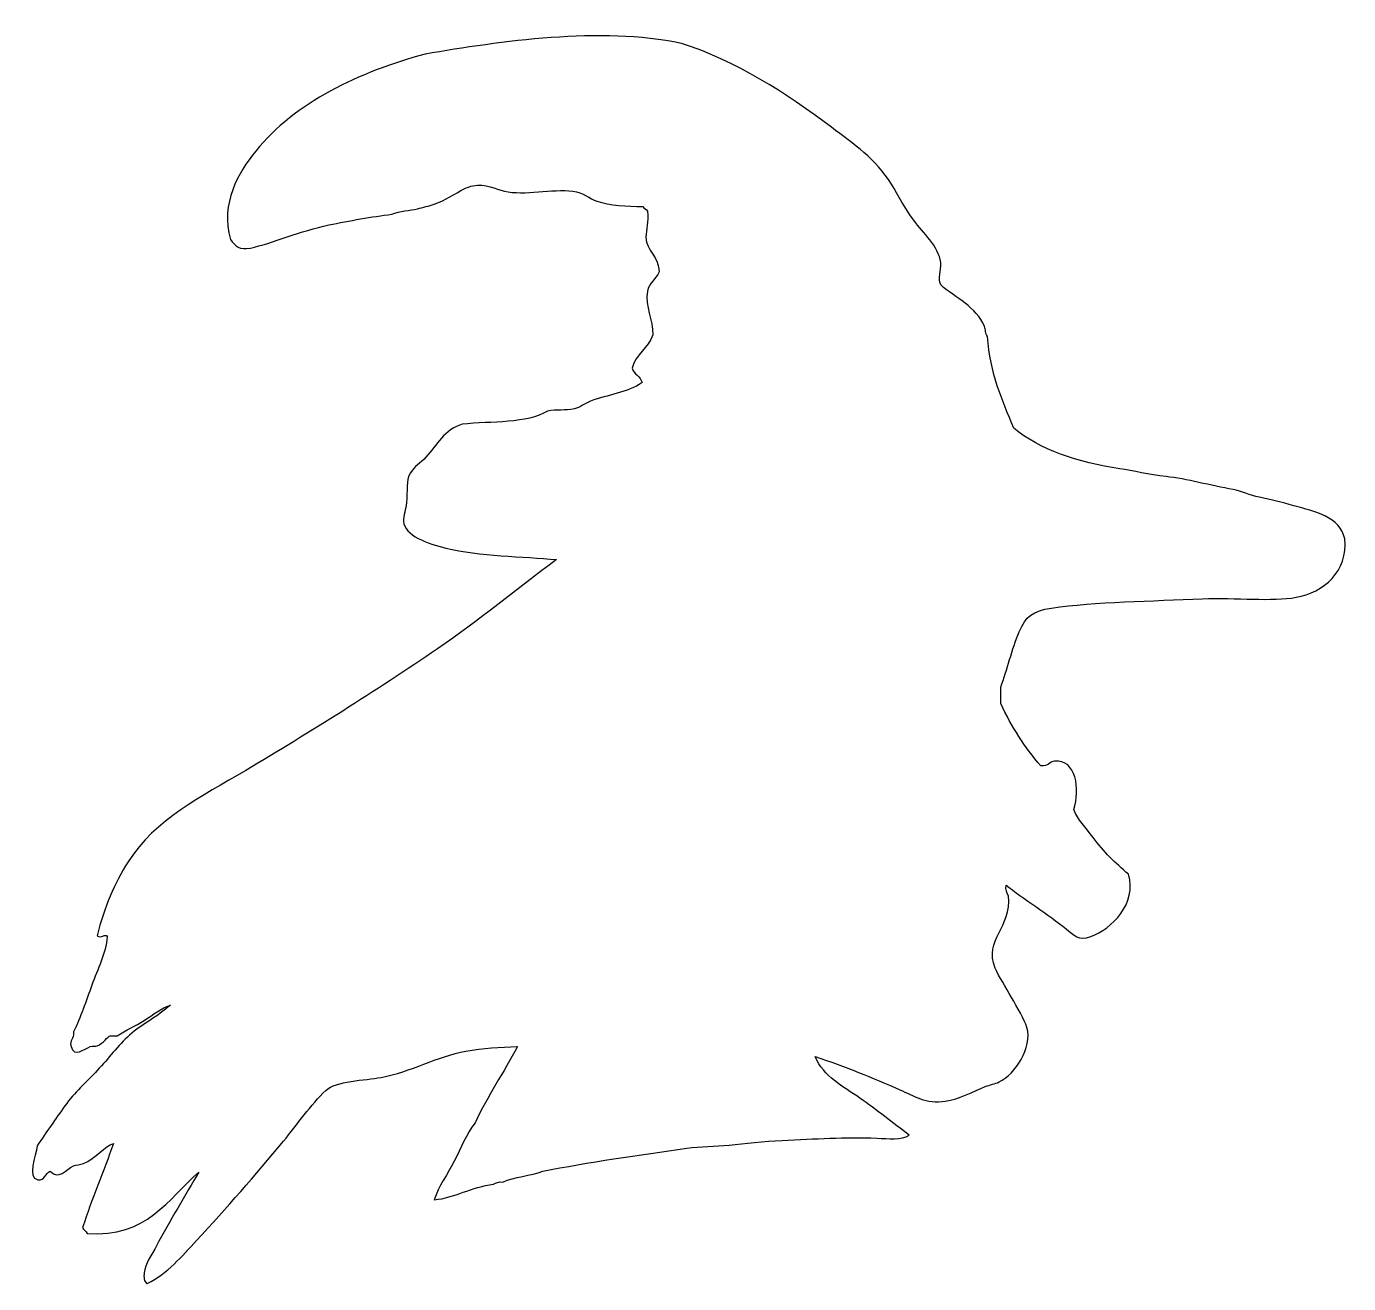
# Model space of a CAD drawing. Header units: centimetres. Extents: x -6.7 to 6.7, y -6.3 to 6.4.
import ezdxf

# ---------------------------------------------------------------- set-up
doc = ezdxf.new("R2010")
doc.units = ezdxf.units.CM
doc.header["$MEASUREMENT"] = 0
doc.layers.add('Layer 1', color=7, linetype='Continuous')

msp = doc.modelspace()

# ---------------------------------------------------------------- linework, layer by layer
at = {"layer": 'Layer 1'}
msp.add_open_spline([(-5.25923, -3.50504), (-5.3512, -3.53608), (-5.43415, -3.6037), (-5.52469, -3.66117), (-5.52469, -3.66117), (-5.61356, -3.71761), (-5.71186, -3.76102), (-5.79795, -3.8173), (-5.79795, -3.8173), (-5.82137, -3.8173), (-5.84481, -3.8173), (-5.86822, -3.8173), (-5.86822, -3.8173), (-5.89484, -3.82058), (-5.93855, -3.89443), (-6.00096, -3.91879), (-6.00096, -3.91879), (-6.02004, -3.92625), (-6.04911, -3.91911), (-6.07123, -3.92662), (-6.07123, -3.92662), (-6.13642, -3.94879), (-6.2344, -4.04245), (-6.26641, -3.92662), (-6.26641, -3.92662), (-6.28615, -3.85521), (-6.23352, -3.85352), (-6.24299, -3.77829), (-6.24299, -3.77829), (-6.16793, -3.63002), (-6.11416, -3.46328), (-6.05561, -3.30204), (-6.05561, -3.30204), (-5.99687, -3.1403), (-5.91448, -2.98263), (-5.89945, -2.81015), (-5.89945, -2.81015), (-5.91908, -2.773), (-5.96403, -2.83497), (-6.00094, -2.80234), (-6.00094, -2.80234), (-5.9309, -2.51312), (-5.82399, -2.26566), (-5.68865, -2.05283), (-5.68865, -2.05283), (-5.41081, -1.6159), (-4.95126, -1.39571), (-4.49411, -1.12377), (-4.49411, -1.12377), (-3.83173, -0.72973), (-3.18278, -0.32221), (-2.55008, 0.1098), (-2.55008, 0.1098), (-2.12863, 0.39756), (-1.74083, 0.72271), (-1.33993, 1.01544), (-1.33993, 1.01544), (-1.68439, 1.04661), (-2.12392, 1.04952), (-2.4642, 1.13254), (-2.4642, 1.13254), (-2.64666, 1.17707), (-2.88648, 1.25819), (-2.89359, 1.4058), (-2.89359, 1.4058), (-2.89634, 1.46237), (-2.86816, 1.52923), (-2.86237, 1.59318), (-2.86237, 1.59318), (-2.8511, 1.71724), (-2.87351, 1.8131), (-2.82332, 1.89766), (-2.82332, 1.89766), (-2.78414, 1.9637), (-2.7214, 1.99442), (-2.66719, 2.05382), (-2.66719, 2.05382), (-2.55157, 2.18045), (-2.47928, 2.3329), (-2.30024, 2.38952), (-2.30024, 2.38952), (-1.9983, 2.42071), (-1.63878, 2.39428), (-1.43362, 2.52226), (-1.43362, 2.52226), (-1.34004, 2.5407), (-1.25291, 2.52581), (-1.16036, 2.54568), (-1.16036, 2.54568), (-1.10324, 2.55793), (-1.05252, 2.60201), (-0.99642, 2.62376), (-0.99642, 2.62376), (-0.82418, 2.69044), (-0.62153, 2.70673), (-0.47331, 2.81114), (-0.47331, 2.81114), (-0.48839, 2.87932), (-0.55737, 2.89361), (-0.5748, 2.95947), (-0.5748, 2.95947), (-0.53479, 3.10166), (-0.41158, 3.16061), (-0.36401, 3.29517), (-0.36401, 3.29517), (-0.35901, 3.44969), (-0.44865, 3.57806), (-0.41865, 3.7402), (-0.41865, 3.7402), (-0.40349, 3.82219), (-0.33187, 3.86347), (-0.30155, 3.93538), (-0.30155, 3.93538), (-0.29769, 4.08609), (-0.43241, 4.14975), (-0.43429, 4.28672), (-0.43429, 4.28672), (-0.4354, 4.36726), (-0.40233, 4.44042), (-0.41868, 4.55218), (-0.41868, 4.55218), (-0.42529, 4.57681), (-0.45892, 4.57438), (-0.46554, 4.59904), (-0.46554, 4.59904), (-0.62543, 4.60245), (-0.80108, 4.60618), (-0.93398, 4.65368), (-0.93398, 4.65368), (-1.00071, 4.67755), (-1.07437, 4.74253), (-1.17599, 4.75517), (-1.17599, 4.75517), (-1.38612, 4.78131), (-1.66629, 4.70723), (-1.87084, 4.75517), (-1.87084, 4.75517), (-1.96006, 4.77607), (-2.06052, 4.83539), (-2.19096, 4.80983), (-2.19096, 4.80983), (-2.21453, 4.8052), (-2.25465, 4.78956), (-2.27684, 4.77858), (-2.27684, 4.77858), (-2.37455, 4.73024), (-2.46782, 4.66028), (-2.58132, 4.62245), (-2.58132, 4.62245), (-2.63588, 4.60425), (-2.69607, 4.58914), (-2.75309, 4.57559), (-2.75309, 4.57559), (-2.82797, 4.55781), (-2.9351, 4.55408), (-3.01074, 4.52095), (-3.01074, 4.52095), (-3.21672, 4.49526), (-3.44577, 4.45385), (-3.65095, 4.41165), (-3.65095, 4.41165), (-3.93475, 4.35324), (-4.22995, 4.22256), (-4.44725, 4.17743), (-4.44725, 4.17743), (-4.55708, 4.15462), (-4.59981, 4.19619), (-4.65024, 4.26331), (-4.65024, 4.26331), (-4.75131, 4.63844), (-4.57227, 4.93662), (-4.39259, 5.16115), (-4.39259, 5.16115), (-3.99773, 5.6546), (-3.34291, 5.9653), (-2.67497, 6.1449), (-2.67497, 6.1449), (-1.91379, 6.275), (-0.8943, 6.42615), (-0.07512, 6.2542), (-0.07512, 6.2542), (0.48233, 6.07735), (0.9866, 5.74908), (1.44735, 5.40319), (1.44735, 5.40319), (1.67526, 5.23206), (1.89741, 5.0818), (2.05632, 4.82545), (2.05632, 4.82545), (2.1271, 4.71134), (2.19557, 4.5782), (2.28275, 4.4585), (2.28275, 4.4585), (2.37377, 4.33354), (2.53786, 4.19508), (2.55601, 4.02911), (2.55601, 4.02911), (2.56567, 3.94084), (2.52521, 3.87523), (2.55601, 3.80268), (2.55601, 3.80268), (2.70809, 3.66957), (2.91664, 3.58329), (3.00101, 3.38109), (3.00101, 3.38109), (3.0144, 3.349), (3.00299, 3.3083), (3.03226, 3.2796), (3.03226, 3.2796), (3.05628, 2.90545), (3.18162, 2.63261), (3.29769, 2.35052), (3.29769, 2.35052), (3.55574, 2.13047), (3.94788, 2.0028), (4.37513, 1.93674), (4.37513, 1.93674), (4.50448, 1.91674), (4.67054, 1.87853), (4.84357, 1.85866), (4.84357, 1.85866), (5.04841, 1.83511), (5.29902, 1.76637), (5.52281, 1.72592), (5.52281, 1.72592), (5.60695, 1.71073), (5.69587, 1.66782), (5.78827, 1.64784), (5.78827, 1.64784), (5.91408, 1.62067), (6.01245, 1.5976), (6.13958, 1.56196), (6.13958, 1.56196), (6.34818, 1.50351), (6.61027, 1.44888), (6.65488, 1.22626), (6.65488, 1.22626), (6.69404, 0.89339), (6.43771, 0.68331), (6.16302, 0.63291), (6.16302, 0.63291), (5.91876, 0.58809), (5.55162, 0.6323), (5.21052, 0.6173), (5.21052, 0.6173), (4.70059, 0.59486), (4.12221, 0.58867), (3.68025, 0.52361), (3.68025, 0.52361), (3.48898, 0.49543), (3.41913, 0.44005), (3.35235, 0.2816), (3.35235, 0.2816), (3.27734, 0.10359), (3.23022, -0.10109), (3.16497, -0.28053), (3.16497, -0.28053), (3.16497, -0.33517), (3.16497, -0.38983), (3.16497, -0.44449), (3.16497, -0.44449), (3.27535, -0.68023), (3.40926, -0.89243), (3.57095, -1.0769), (3.57095, -1.0769), (3.65302, -1.08849), (3.65517, -1.03531), (3.7115, -1.03004), (3.7115, -1.03004), (3.93261, -1.00938), (3.97196, -1.31349), (3.90668, -1.5219), (3.90668, -1.5219), (3.94581, -1.62596), (4.02691, -1.70311), (4.10186, -1.80297), (4.10186, -1.80297), (4.21579, -1.95471), (4.32088, -2.05882), (4.46101, -2.17773), (4.46101, -2.17773), (4.55163, -2.47398), (4.293, -2.7319), (4.07845, -2.81011), (4.07845, -2.81011), (3.95597, -2.85477), (3.90494, -2.79463), (3.82863, -2.73206), (3.82863, -2.73206), (3.65136, -2.5867), (3.38672, -2.42348), (3.21964, -2.28703), (3.21964, -2.28703), (3.21234, -2.3386), (3.22805, -2.36709), (3.24306, -2.39633), (3.24306, -2.39633), (3.27801, -2.72013), (2.99102, -2.84197), (3.11032, -3.13023), (3.11032, -3.13023), (3.14829, -3.22186), (3.21655, -3.32242), (3.27428, -3.42691), (3.27428, -3.42691), (3.33201, -3.5314), (3.40694, -3.64972), (3.43041, -3.73142), (3.43041, -3.73142), (3.4897, -3.93753), (3.31177, -4.20614), (3.14934, -4.28572), (3.14934, -4.28572), (3.10891, -4.30554), (3.05525, -4.31371), (3.00879, -4.33258), (3.00879, -4.33258), (2.89282, -4.37968), (2.74315, -4.45879), (2.60281, -4.48091), (2.60281, -4.48091), (2.40752, -4.51176), (2.28105, -4.4249), (2.14217, -4.36381), (2.14217, -4.36381), (1.86441, -4.24163), (1.5866, -4.12844), (1.28336, -4.02811), (1.28336, -4.02811), (1.36678, -4.23181), (1.56821, -4.3313), (1.73619, -4.44972), (1.73619, -4.44972), (1.90751, -4.57045), (2.07224, -4.70189), (2.23586, -4.82445), (2.23586, -4.82445), (2.16, -4.87549), (2.02837, -4.86099), (1.90794, -4.8557), (1.90794, -4.8557), (1.58637, -4.84157), (1.28149, -4.86396), (0.94763, -4.87914), (0.94763, -4.87914), (0.76417, -4.88745), (0.56629, -4.90922), (0.40894, -4.926), (0.40894, -4.926), (0.26419, -4.9414), (0.12134, -4.93661), (-0.02048, -4.95722), (-0.02048, -4.95722), (-0.49657, -5.02636), (-1.02569, -5.10007), (-1.48045, -5.19146), (-1.48045, -5.19146), (-1.60367, -5.24001), (-1.76945, -5.24599), (-1.88643, -5.30076), (-1.88643, -5.30076), (-1.93226, -5.29399), (-1.9566, -5.3087), (-1.98012, -5.3242), (-1.98012, -5.3242), (-2.20205, -5.3496), (-2.37678, -5.4635), (-2.58128, -5.48033), (-2.58128, -5.48033), (-2.53945, -5.34661), (-2.44772, -5.22318), (-2.37829, -5.08996), (-2.37829, -5.08996), (-2.30886, -4.95674), (-2.25634, -4.81278), (-2.1675, -4.69959), (-2.1675, -4.69959), (-2.04087, -4.42543), (-1.87529, -4.19021), (-1.73811, -3.92666), (-1.73811, -3.92666), (-1.91528, -3.93193), (-2.08553, -3.9424), (-2.26122, -3.97352), (-2.26122, -3.97352), (-2.55578, -4.02567), (-2.81597, -4.18286), (-3.12003, -4.23895), (-3.12003, -4.23895), (-3.28693, -4.26975), (-3.57802, -4.27464), (-3.68216, -4.37169), (-3.68216, -4.37169), (-3.83644, -4.51546), (-3.97111, -4.71888), (-4.11155, -4.88699), (-4.11155, -4.88699), (-4.3996, -5.23172), (-4.68649, -5.56514), (-4.99378, -5.89413), (-4.99378, -5.89413), (-5.14187, -6.05264), (-5.28694, -6.23052), (-5.49345, -6.33133), (-5.49345, -6.33133), (-5.53176, -6.31336), (-5.52832, -6.25995), (-5.5247, -6.22203), (-5.5247, -6.22203), (-5.51674, -6.139), (-5.44403, -6.03158), (-5.39976, -5.94877), (-5.39976, -5.94877), (-5.2672, -5.70067), (-5.10144, -5.42627), (-4.97037, -5.19926), (-4.97037, -5.19926), (-5.27829, -5.47197), (-5.50258, -5.86905), (-6.10244, -5.82384), (-6.10244, -5.82384), (-6.11056, -5.79556), (-6.13951, -5.78804), (-6.1493, -5.7614), (-6.1493, -5.7614), (-6.05474, -5.46819), (-5.93573, -5.19945), (-5.83701, -4.91039), (-5.83701, -4.91039), (-5.92141, -4.93071), (-6.01367, -5.06422), (-6.14149, -5.1134), (-6.14149, -5.1134), (-6.17776, -5.12734), (-6.2124, -5.12218), (-6.24298, -5.13682), (-6.24298, -5.13682), (-6.31645, -5.17196), (-6.39369, -5.28597), (-6.47722, -5.19146), (-6.47722, -5.19146), (-6.53067, -5.21286), (-6.53384, -5.28758), (-6.60213, -5.27734), (-6.60213, -5.27734), (-6.71918, -5.25982), (-6.62052, -5.03517), (-6.60994, -4.93383), (-6.60994, -4.93383), (-6.51546, -4.79154), (-6.42338, -4.66009), (-6.32887, -4.52783), (-6.32887, -4.52783), (-6.231, -4.39088), (-6.11464, -4.2901), (-6.00095, -4.16871), (-6.00095, -4.16871), (-5.88739, -4.04748), (-5.79182, -3.91714), (-5.67303, -3.80956), (-5.67303, -3.80956), (-5.55167, -3.69962), (-5.38745, -3.62432), (-5.25923, -3.50504)], degree=3, knots=[0, 0, 0, 0, 0.00854701, 0.00854701, 0.00854701, 0.00854701, 0.01709402, 0.01709402, 0.01709402, 0.01709402, 0.02564103, 0.02564103, 0.02564103, 0.02564103, 0.03418803, 0.03418803, 0.03418803, 0.03418803, 0.04273504, 0.04273504, 0.04273504, 0.04273504, 0.05128205, 0.05128205, 0.05128205, 0.05128205, 0.05982906, 0.05982906, 0.05982906, 0.05982906, 0.06837607, 0.06837607, 0.06837607, 0.06837607, 0.07692308, 0.07692308, 0.07692308, 0.07692308, 0.08547009, 0.08547009, 0.08547009, 0.08547009, 0.09401709, 0.09401709, 0.09401709, 0.09401709, 0.1025641, 0.1025641, 0.1025641, 0.1025641, 0.11111111, 0.11111111, 0.11111111, 0.11111111, 0.11965812, 0.11965812, 0.11965812, 0.11965812, 0.12820513, 0.12820513, 0.12820513, 0.12820513, 0.13675214, 0.13675214, 0.13675214, 0.13675214, 0.14529915, 0.14529915, 0.14529915, 0.14529915, 0.15384615, 0.15384615, 0.15384615, 0.15384615, 0.16239316, 0.16239316, 0.16239316, 0.16239316, 0.17094017, 0.17094017, 0.17094017, 0.17094017, 0.17948718, 0.17948718, 0.17948718, 0.17948718, 0.18803419, 0.18803419, 0.18803419, 0.18803419, 0.1965812, 0.1965812, 0.1965812, 0.1965812, 0.20512821, 0.20512821, 0.20512821, 0.20512821, 0.21367521, 0.21367521, 0.21367521, 0.21367521, 0.22222222, 0.22222222, 0.22222222, 0.22222222, 0.23076923, 0.23076923, 0.23076923, 0.23076923, 0.23931624, 0.23931624, 0.23931624, 0.23931624, 0.24786325, 0.24786325, 0.24786325, 0.24786325, 0.25641026, 0.25641026, 0.25641026, 0.25641026, 0.26495726, 0.26495726, 0.26495726, 0.26495726, 0.27350427, 0.27350427, 0.27350427, 0.27350427, 0.28205128, 0.28205128, 0.28205128, 0.28205128, 0.29059829, 0.29059829, 0.29059829, 0.29059829, 0.2991453, 0.2991453, 0.2991453, 0.2991453, 0.30769231, 0.30769231, 0.30769231, 0.30769231, 0.31623932, 0.31623932, 0.31623932, 0.31623932, 0.32478632, 0.32478632, 0.32478632, 0.32478632, 0.33333333, 0.33333333, 0.33333333, 0.33333333, 0.34188034, 0.34188034, 0.34188034, 0.34188034, 0.35042735, 0.35042735, 0.35042735, 0.35042735, 0.35897436, 0.35897436, 0.35897436, 0.35897436, 0.36752137, 0.36752137, 0.36752137, 0.36752137, 0.37606838, 0.37606838, 0.37606838, 0.37606838, 0.38461538, 0.38461538, 0.38461538, 0.38461538, 0.39316239, 0.39316239, 0.39316239, 0.39316239, 0.4017094, 0.4017094, 0.4017094, 0.4017094, 0.41025641, 0.41025641, 0.41025641, 0.41025641, 0.41880342, 0.41880342, 0.41880342, 0.41880342, 0.42735043, 0.42735043, 0.42735043, 0.42735043, 0.43589744, 0.43589744, 0.43589744, 0.43589744, 0.44444444, 0.44444444, 0.44444444, 0.44444444, 0.45299145, 0.45299145, 0.45299145, 0.45299145, 0.46153846, 0.46153846, 0.46153846, 0.46153846, 0.47008547, 0.47008547, 0.47008547, 0.47008547, 0.47863248, 0.47863248, 0.47863248, 0.47863248, 0.48717949, 0.48717949, 0.48717949, 0.48717949, 0.4957265, 0.4957265, 0.4957265, 0.4957265, 0.5042735, 0.5042735, 0.5042735, 0.5042735, 0.51282051, 0.51282051, 0.51282051, 0.51282051, 0.52136752, 0.52136752, 0.52136752, 0.52136752, 0.52991453, 0.52991453, 0.52991453, 0.52991453, 0.53846154, 0.53846154, 0.53846154, 0.53846154, 0.54700855, 0.54700855, 0.54700855, 0.54700855, 0.55555556, 0.55555556, 0.55555556, 0.55555556, 0.56410256, 0.56410256, 0.56410256, 0.56410256, 0.57264957, 0.57264957, 0.57264957, 0.57264957, 0.58119658, 0.58119658, 0.58119658, 0.58119658, 0.58974359, 0.58974359, 0.58974359, 0.58974359, 0.5982906, 0.5982906, 0.5982906, 0.5982906, 0.60683761, 0.60683761, 0.60683761, 0.60683761, 0.61538462, 0.61538462, 0.61538462, 0.61538462, 0.62393162, 0.62393162, 0.62393162, 0.62393162, 0.63247863, 0.63247863, 0.63247863, 0.63247863, 0.64102564, 0.64102564, 0.64102564, 0.64102564, 0.64957265, 0.64957265, 0.64957265, 0.64957265, 0.65811966, 0.65811966, 0.65811966, 0.65811966, 0.66666667, 0.66666667, 0.66666667, 0.66666667, 0.67521368, 0.67521368, 0.67521368, 0.67521368, 0.68376068, 0.68376068, 0.68376068, 0.68376068, 0.69230769, 0.69230769, 0.69230769, 0.69230769, 0.7008547, 0.7008547, 0.7008547, 0.7008547, 0.70940171, 0.70940171, 0.70940171, 0.70940171, 0.71794872, 0.71794872, 0.71794872, 0.71794872, 0.72649573, 0.72649573, 0.72649573, 0.72649573, 0.73504274, 0.73504274, 0.73504274, 0.73504274, 0.74358974, 0.74358974, 0.74358974, 0.74358974, 0.75213675, 0.75213675, 0.75213675, 0.75213675, 0.76068376, 0.76068376, 0.76068376, 0.76068376, 0.76923077, 0.76923077, 0.76923077, 0.76923077, 0.77777778, 0.77777778, 0.77777778, 0.77777778, 0.78632479, 0.78632479, 0.78632479, 0.78632479, 0.79487179, 0.79487179, 0.79487179, 0.79487179, 0.8034188, 0.8034188, 0.8034188, 0.8034188, 0.81196581, 0.81196581, 0.81196581, 0.81196581, 0.82051282, 0.82051282, 0.82051282, 0.82051282, 0.82905983, 0.82905983, 0.82905983, 0.82905983, 0.83760684, 0.83760684, 0.83760684, 0.83760684, 0.84615385, 0.84615385, 0.84615385, 0.84615385, 0.85470085, 0.85470085, 0.85470085, 0.85470085, 0.86324786, 0.86324786, 0.86324786, 0.86324786, 0.87179487, 0.87179487, 0.87179487, 0.87179487, 0.88034188, 0.88034188, 0.88034188, 0.88034188, 0.88888889, 0.88888889, 0.88888889, 0.88888889, 0.8974359, 0.8974359, 0.8974359, 0.8974359, 0.90598291, 0.90598291, 0.90598291, 0.90598291, 0.91452991, 0.91452991, 0.91452991, 0.91452991, 0.92307692, 0.92307692, 0.92307692, 0.92307692, 0.93162393, 0.93162393, 0.93162393, 0.93162393, 0.94017094, 0.94017094, 0.94017094, 0.94017094, 0.94871795, 0.94871795, 0.94871795, 0.94871795, 0.95726496, 0.95726496, 0.95726496, 0.95726496, 0.96581197, 0.96581197, 0.96581197, 0.96581197, 0.97435897, 0.97435897, 0.97435897, 0.97435897, 0.98290598, 0.98290598, 0.98290598, 0.98290598, 1, 1, 1, 1], dxfattribs=at)

doc.saveas('drawing.dxf')
